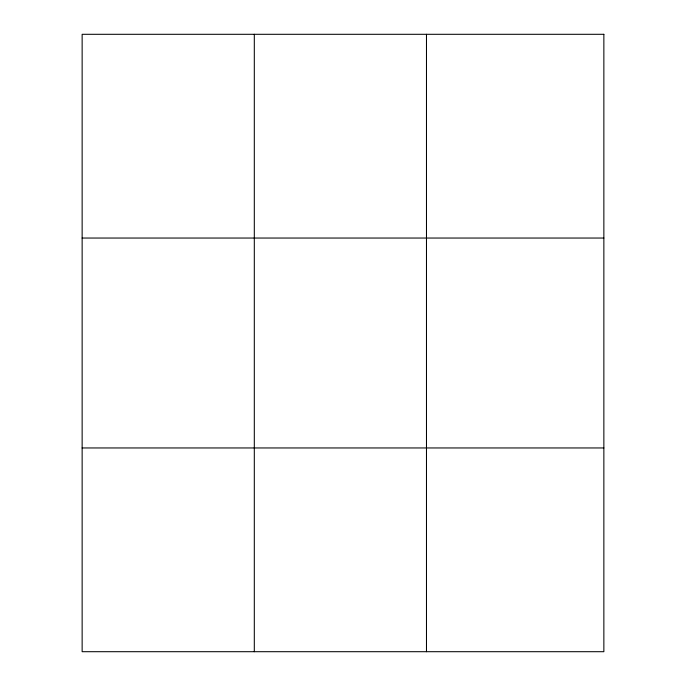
<?xml version="1.0" encoding="UTF-8"?>
<svg xmlns="http://www.w3.org/2000/svg" width="686" height="686" viewBox="0 0 686 686"><rect width="100%" height="100%" fill="white"/><g stroke="black" fill="none" stroke-linecap="round" stroke-linejoin="round"><path stroke-width="1.03" d="M254.309 34.3L254.309 651.7M426.478 34.3L426.478 651.7M82.14 238.042L603.86 238.042M82.14 447.958L603.86 447.958M603.86 34.3L603.86 651.7L82.14 651.7L82.14 34.3L603.86 34.3"/></g></svg>
